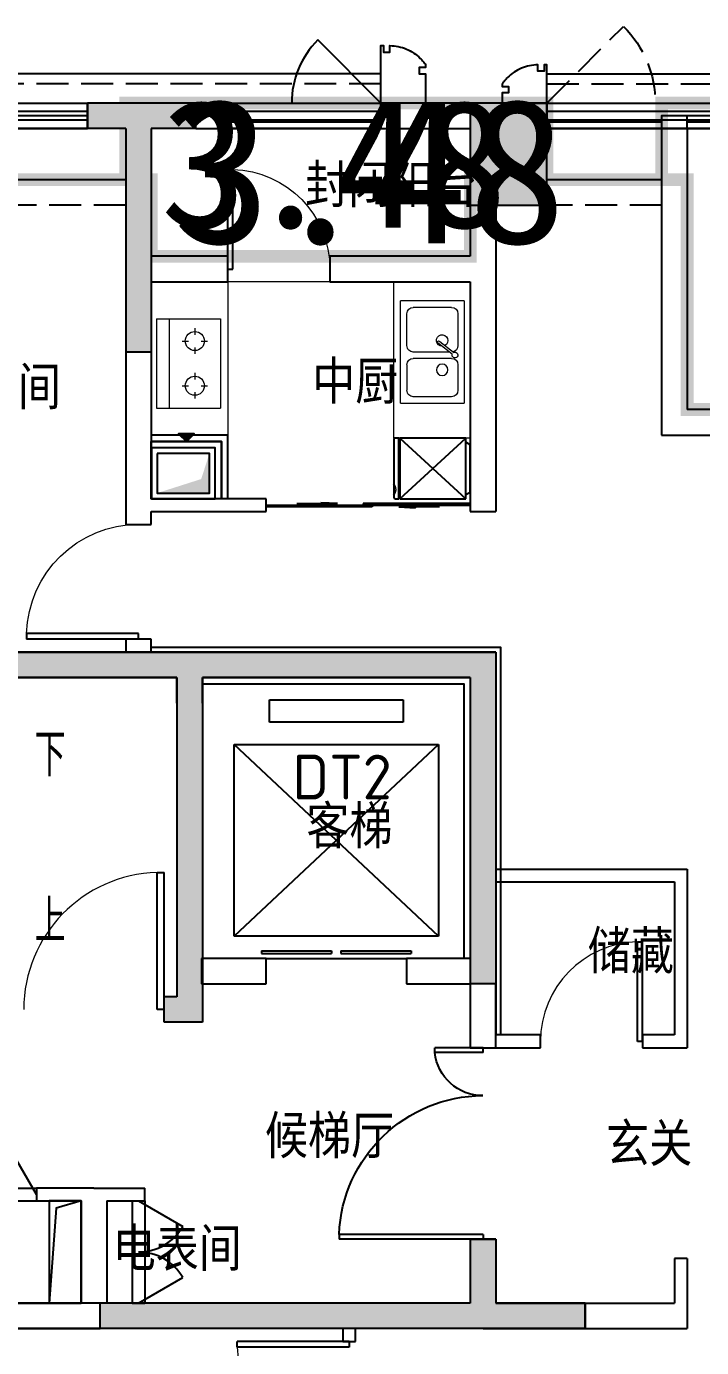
# Model space of a CAD drawing. Extents: x 512858 to 514372, y -232486 to -231710.
# Drawn here: x 513208.39 to 513213.68, y -232045.17 to -232034.82 of the extents above; entities that cross this region are included whole.
import ezdxf

# ---------------------------------------------------------------- set-up
doc = ezdxf.new("R2010")
doc.units = 0
doc.header["$LTSCALE"] = 1000
for name, pattern in [('__DASH', [0.35, 0.25, -0.1]), ('B1+B2户型(2#4F左单元报审版）$0$__DASH', [0.35, 0.25, -0.1]), ('B1+B2户型(2#4F左单元报审版）$0$DASH', [0.35, 0.25, -0.1]), ('DASH', [0.35, 0.25, -0.1])]:
    doc.linetypes.add(name, pattern=pattern)
doc.layers.get('0').update_dxf_attribs({"color": 252})
for name, color, linetype in [('$面积结果', 7, 'Continuous'), ('0-铝板', 253, 'Continuous'), ('1#HXT-4F$0$A-ANNO-50-TXT', 253, 'Continuous'), ('1#HXT-4F$0$A-DOOR', 253, 'Continuous'), ('1#HXT-4F$0$A-FIRE-DOOR', 253, 'Continuous'), ('1#HXT-4F$0$A-HOLE-E', 253, 'Continuous'), ('1#HXT-4F$0$A-PATT-COLU', 253, 'Continuous'), ('1#HXT-4F$0$A-STAIR', 253, 'Continuous'), ('1#HXT-4F$0$A-STR-CONC-B', 253, 'Continuous'), ('1#HXT-4F$0$A-WALL-S', 253, 'Continuous'), ('6#-造型-1F（实施版）金属型材-METAL-S', 253, 'Continuous'), ('A-ANNO-100-TXT', 252, 'Continuous'), ('A-METAL-E', 253, 'Continuous'), ('A-WALL-E', 253, 'Continuous'), ('A-WALL-S', 252, 'Continuous'), ('B1+B2户型(2#4F左单元报审版）$0$$0$AA-排烟道', 253, 'Continuous'), ('B1+B2户型(2#4F左单元报审版）$0$A-DOOR', 253, 'Continuous'), ('B1+B2户型(2#4F左单元报审版）$0$A-FIRE-DOOR', 253, 'Continuous'), ('B1+B2户型(2#4F左单元报审版）$0$A-HOLE-E', 253, 'Continuous'), ('B1+B2户型(2#4F左单元报审版）$0$A-PART-S', 253, 'Continuous'), ('B1+B2户型(2#4F左单元报审版）$0$A-PATT-COLU', 253, 'Continuous'), ('B1+B2户型(2#4F左单元报审版）$0$A-STR-CONC-B', 253, 'Continuous'), ('B1+B2户型(2#4F左单元报审版）$0$A-STR-CONC-C', 253, 'Continuous'), ('B1+B2户型(2#4F左单元报审版）$0$A-STR-CONC-E', 253, 'Continuous'), ('B1+B2户型(2#4F左单元报审版）$0$A-STR-CONC-H', 253, 'Continuous'), ('B1+B2户型(2#4F左单元报审版）$0$A-WALL-S', 253, 'Continuous'), ('B1+B2户型(2#4F左单元报审版）$0$A-WINDOW', 253, 'Continuous'), ('B1+B2户型(2#4F左单元报审版）$0$FURN', 253, 'Continuous'), ('B1+B2户型(2#4F左单元报审版）$0$ICDA方案_活动家具', 253, 'Continuous'), ('B1+B2户型(2#4F左单元报审版）$0$WALL', 253, 'Continuous'), ('PUB_HATCH', 252, 'Continuous')]:
    doc.layers.add(name, color=color, linetype=linetype)
for name, color, linetype, lineweight in [('B1+B2户型(2#4F左单元报审版）$0$AE-FURN-MOVE', 253, 'Continuous', 20), ('面积-计容-住宅-0.5', 1, 'Continuous', 0), ('面积-计容-住宅-1', 1, 'Continuous', 0)]:
    doc.layers.add(name, color=color, linetype=linetype, lineweight=lineweight)
doc.styles.add('1#HXT-4F$0$STANDARD', font='GBENOR', dxfattribs={"bigfont": 'GBCBIG'})
doc.styles.add('dw', font='simhei.ttf')
doc.styles.add('TYDG_02', font='TSSDENG.shx', dxfattribs={"width": 0.8, "bigfont": 'hztxt.shx'})

# ---------------------------------------------------------------- blocks, each defined once
blk = doc.blocks.new('1新261#HXT-4F$0$$DorLib2D$00000001')
for p, q in [((0.45, 0.975), (0.5, 0.975)), ((0.45, 0), (0.45, 0.975)), ((0.5, 0), (0.5, 0.975)), ((0.5, 0), (0.45, 0))]:
    blk.add_line(p, q)
at = {"lineweight": 13}
blk.add_arc((0.475, 0), 0.975, 91.46928, 180, dxfattribs=at)
blk = doc.blocks.new('1新271#HXT-4F$0$$DorLib2D$00000127')
at = {"color": 0}
for points in [[(-0.5333, 0.7949), (-0.5333, 0.6904)], [(-0.0333, 0.7949), (-0.5333, 0.7949)], [(-0.0333, 0.7949), (-0.0333, 0.6904)], [(0.5333, 0.7949), (0.0333, 0.7949)], [(0.0333, 0.7949), (0.0333, 0.6904)], [(0.5333, 0.7949), (0.5333, 0.6904)], [(-0.0333, 0.6904), (-0.5333, 0.6904)], [(0.5333, 0.6904), (0.0333, 0.6904)], [(0.5, 0.5), (-0.5, 0.5)]]:
    blk.add_lwpolyline(points, dxfattribs=at)
blk = doc.blocks.new('1新291#HXT-4F$0$$DorLib2D$00000231')
at = {"color": 0}
for p, q in [((-0.5, 0), (-0.25, 0.433)), ((0.5, 0), (0.25, 0.433))]:
    blk.add_line(p, q, dxfattribs=at)
for centre, start, end in [((-0.5, 0), 0, 60), ((0.5, 0), 120, 180)]:
    blk.add_arc(centre, 0.5, start, end, dxfattribs=at)
blk = doc.blocks.new('1新281#HXT-4F$0$$DorLib2D$00000225')
at = {"color": 0}
for p, q in [((0.475, -0.0014), (0.475, 0.7521)), ((0.475, 0.7521), (0.5, 0.7521)), ((0.5, -0.0014), (0.5, 0.7521)), ((-0.5, 0), (-0.5, 0.252)), ((-0.475, 0.252), (-0.5, 0.252)), ((-0.475, 0), (-0.475, 0.252)), ((-0.475, 0), (-0.5, 0)), ((0.475, -0.0014), (0.5, -0.0014))]:
    blk.add_line(p, q, dxfattribs=at)
for centre, radius, start, end in [((0.5046, -0.0019), 0.7546, 92.24927, 179.72377), ((-0.5008, 0.0026), 0.2508, 359.78987, 84.09744)]:
    blk.add_arc(centre, radius, start, end, dxfattribs=at)
blk = doc.blocks.new('1新251#HXT-4F')
at = {"layer": '1#HXT-4F$0$A-PATT-COLU'}
for points in [[(-142457, -999404), (-142457, -999271), (-144507, -999271), (-144607, -999338), (-144607, -999471), (-142557, -999471)], [(-140257, -999471), (-140057, -999271), (-142457, -999271), (-142457, -999404), (-142357, -999471)], [(-140057, -999271), (-140257, -999471), (-140257, -1001771), (-140057, -1001771)], [(-142457, -999404), (-142557, -999471), (-142557, -1001971), (-142357, -1002171), (-142357, -999471)], [(-140057, -1001771), (-140257, -1001771), (-140257, -1001871), (-140057, -1001871)], [(-142357, -1002171), (-142557, -1001971), (-142657, -1001971), (-142657, -1002171)], [(-140257, -1003871), (-140257, -1004371), (-140157, -1004438), (-140057, -1004371), (-140057, -1003871)], [(-142807, -1004571), (-142807, -1004371), (-143157, -1004371), (-143157, -1004571)], [(-140157, -1004438), (-140257, -1004371), (-142807, -1004371), (-142807, -1004571), (-140157, -1004571)], [(-139357, -1004371), (-140057, -1004371), (-140157, -1004438), (-140157, -1004571), (-139357, -1004571)]]:
    blk.add_hatch(color=256, dxfattribs=at).paths.add_polyline_path(points)
at = {"layer": '1#HXT-4F$0$A-DOOR'}
for p, q in [((-144657, -1003471), (-143657, -1003471)), ((-144657, -1003571), (-143657, -1003571)), ((-142907, -1003571), (-142907, -1004371)), ((-142807, -1003571), (-142807, -1004371))]:
    blk.add_line(p, q, dxfattribs=at)
at = {"layer": '1#HXT-4F$0$A-HOLE-E'}
blk.add_lwpolyline([(-143557, -1004371), (-143307, -1004371), (-143307, -1003571), (-143557, -1003571)], close=True, dxfattribs=at)
blk.add_lwpolyline([(-143307, -1003571), (-143502, -1003628), (-143557, -1004371)], dxfattribs=at)
at = {"layer": '1#HXT-4F$0$A-STAIR'}
for p, q in [((-141832, -999821), (-141832, -999646)), ((-141832, -999646), (-140782, -999646)), ((-140782, -999646), (-140782, -999821)), ((-140782, -999821), (-141832, -999821)), ((-142107, -1001496), (-142107, -999996)), ((-142107, -999996), (-140507, -999996)), ((-140507, -999996), (-142107, -1001496)), ((-140507, -1001496), (-142107, -999996)), ((-140507, -999996), (-140507, -1001496)), ((-140507, -1001496), (-142107, -1001496))]:
    blk.add_line(p, q, dxfattribs=at)
at = {"layer": '1#HXT-4F$0$A-STR-CONC-B'}
for p, q in [((-142457, -999271), (-144507, -999271)), ((-140057, -999271), (-142457, -999271)), ((-140057, -999271), (-140057, -1001771)), ((-142557, -999471), (-144607, -999471)), ((-142557, -999471), (-142557, -1001971)), ((-142357, -999471), (-142357, -1002171)), ((-140257, -999471), (-142357, -999471)), ((-140257, -999471), (-140257, -1001771)), ((-140257, -1001771), (-140257, -1001871)), ((-140057, -1001771), (-140057, -1001871)), ((-140057, -1001871), (-140257, -1001871)), ((-142557, -1001971), (-142657, -1001971)), ((-142657, -1002171), (-142657, -1001971)), ((-142357, -1002171), (-142657, -1002171)), ((-140257, -1003871), (-140257, -1004371)), ((-140057, -1003871), (-140257, -1003871)), ((-140057, -1003871), (-140057, -1004371)), ((-142807, -1004371), (-143157, -1004371)), ((-143157, -1004571), (-143157, -1004371)), ((-140257, -1004371), (-142807, -1004371)), ((-139357, -1004371), (-140057, -1004371)), ((-139357, -1004571), (-139357, -1004371)), ((-142807, -1004571), (-143157, -1004571)), ((-140157, -1004571), (-142807, -1004571)), ((-139357, -1004571), (-140157, -1004571))]:
    blk.add_line(p, q, dxfattribs=at)
at = {"layer": '1#HXT-4F$0$A-WALL-S'}
for p, q in [((-141857, -1001671), (-142363, -1001671)), ((-142363, -1001671), (-142363, -1001871)), ((-141857, -1001871), (-141857, -1001671)), ((-140257, -1001671), (-140757, -1001671)), ((-140757, -1001671), (-140757, -1001871)), ((-142363, -1001871), (-141857, -1001871)), ((-140757, -1001871), (-140257, -1001871)), ((-140257, -1001871), (-140257, -1002371)), ((-140057, -1002371), (-140057, -1001871)), ((-142657, -1002171), (-142657, -1001971)), ((-140257, -1002371), (-140057, -1002371)), ((-143207, -1003471), (-143657, -1003471)), ((-143657, -1003471), (-143657, -1003571)), ((-143207, -1003471), (-142807, -1003471)), ((-142807, -1003571), (-142807, -1003471)), ((-143657, -1003571), (-143307, -1003571)), ((-143307, -1003571), (-143307, -1004371)), ((-143107, -1003571), (-143107, -1004371)), ((-143107, -1003571), (-142907, -1003571)), ((-142907, -1003571), (-142807, -1003571)), ((-140057, -1003871), (-140257, -1003871)), ((-145307, -1004371), (-143307, -1004371)), ((-143107, -1004371), (-143157, -1004371)), ((-142907, -1004371), (-142807, -1004371)), ((-145407, -1004571), (-143207, -1004571)), ((-143207, -1004571), (-143157, -1004571))]:
    blk.add_line(p, q, dxfattribs=at)
at = {"layer": '1#HXT-4F$0$A-DOOR'}
for name, p, xscale, yscale, zscale, rotation in [('1新271#HXT-4F$0$$DorLib2D$00000127', (-141307, -1001771), 1100, -200, 200, 180), ('1新291#HXT-4F$0$$DorLib2D$00000231', (-144157, -1003521), 1000, 1000, 100, 359.9999999997817), ('1新291#HXT-4F$0$$DorLib2D$00000231', (-142857, -1003971), 800, 800, 100, 269.9999999999853)]:
    blk.add_blockref(name, p, dxfattribs=dict(at, xscale=xscale, yscale=yscale, zscale=zscale, rotation=rotation))
at = {"layer": '1#HXT-4F$0$A-FIRE-DOOR', "xscale": 1100, "yscale": 1100, "zscale": 200}
blk.add_blockref('1新261#HXT-4F$0$$DorLib2D$00000001', (-143207, -1002071), dxfattribs=at)
at = {"layer": '1#HXT-4F$0$A-FIRE-DOOR', "xscale": -1500, "yscale": 1500, "zscale": 200, "rotation": 90.00007304754749}
blk.add_blockref('1新281#HXT-4F$0$$DorLib2D$00000225', (-140157, -1003121), dxfattribs=at)
at = {"layer": '1#HXT-4F$0$A-ANNO-50-TXT', "color": 7, "style": '1#HXT-4F$0$STANDARD'}
for s, p in [('下', (-143672, -1000246)), ('上', (-143672, -1001546))]:
    blk.add_text(s, height=338, dxfattribs=at).set_placement(p)
blk = doc.blocks.new('1新175wz')
at = {"layer": 'A-ANNO-100-TXT', "style": 'TYDG_02'}
for s, height, p in [('封闭阳台', 337.6, (-141551, -1319187, 0)), ('安全房间', 337.6, (-144816, -1320771)), ('中厨', 337.6, (-141496, -1320727)), ('DT2', 350, (-141651, -1323825)), ('客梯', 337.6, (-141542, -1324210)), ('储藏', 337.6, (-139336, -1325189, 0)), ('候梯厅', 337.6, (-141867, -1326636)), ('玄关', 337.6, (-139192, -1326698)), ('电表间', 337.6, (-143060, -1327519, 0))]:
    blk.add_text(s, height=height, dxfattribs=at).set_placement(p)
blk = doc.blocks.new('1新179背衬墙4F')
at = {"layer": 'A-METAL-E'}
blk.add_lwpolyline([(22700, 5800), (22900, 5800), (22900, 5900), (22700, 5900)], close=True, dxfattribs=at)
at = {"layer": 'A-METAL-E', "elevation": 0}
for points in [[(20500, 5850), (19300, 5850)], [(20500, 5800), (19300, 5800)], [(22700, 5850), (21800, 5850)], [(30000, 5800), (21800, 5800)], [(30000, 5850), (22900, 5850)]]:
    blk.add_lwpolyline(points, dxfattribs=at)
at = {"layer": 'A-WALL-E'}
blk.add_lwpolyline([(30000, 5900), (22900, 5900)], dxfattribs=at)
at = {"layer": 'A-WALL-S'}
for p, q in [((18200, 5900), (17500, 5900)), ((18200, 5800), (18200, 5900)), ((18200, 5800), (17500, 5800))]:
    blk.add_line(p, q, dxfattribs=at)
blk = doc.blocks.new('1新142B1+B2户型(2#4F左单元报审版）$0$$0$SFEFFSEFSEFESFS')
at = {"layer": 'B1+B2户型(2#4F左单元报审版）$0$$0$AA-排烟道'}
blk.add_hatch(color=254, dxfattribs=at).paths.add_polyline_path([(220387, 75509), (220327, 75570), (220327, 75448)])
at = {"layer": 'B1+B2户型(2#4F左单元报审版）$0$$0$AA-排烟道', "color": 254}
for points in [[(220437, 75235), (220837, 75235), (220837, 75735), (220437, 75735)], [(220483, 75280), (220792, 75280), (220792, 75689), (220483, 75689)]]:
    blk.add_lwpolyline(points, close=True, dxfattribs=at)
blk.add_lwpolyline([(220387, 75509), (220327, 75570), (220327, 75448), (220387, 75509)], dxfattribs=at)
blk.add_solid([(220483, 75689), (220682, 75625), (220792, 75689), (220792, 75280)], dxfattribs=at)
at = {"layer": 'B1+B2户型(2#4F左单元报审版）$0$A-HOLE-E', "ltscale": 0.5}
blk.add_lwpolyline([(220837, 75784), (220837, 75234), (220387, 75234), (220387, 75784)], close=True, dxfattribs=at)
blk = doc.blocks.new('1新144B1+B2户型(2#4F左单元报审版）$0$$DorLib2D$00000114')
at = {"color": 0}
blk.add_line((0.5, 0), (-0.207, 0.707), dxfattribs=at)
blk.add_arc((0.5, 0), 1, 135, 180, dxfattribs=at)
blk = doc.blocks.new('1新151B1+B2户型(2#4F左单元报审版）$0$6986586658665A-Kitchen-4')
at = {"layer": 'B1+B2户型(2#4F左单元报审版）$0$AE-FURN-MOVE'}
for p, q in [((-400, -500), (-400, 0)), ((400, 0), (-400, 0)), ((400, 0), (400, -500)), ((-350, -100), (-350, -400)), ((-100, -50), (-300, -50)), ((-50, -100), (-50, -400)), ((-16, -94), (67, -201)), ((-4, -84), (79, -191)), ((300, -50), (50, -50)), ((350, -100), (350, -400)), ((0, -115), (0, -400)), ((-400, -500), (400, -500)), ((-100, -450), (-300, -450)), ((50, -450), (300, -450))]:
    blk.add_line(p, q, dxfattribs=at)
for centre, major_axis, start_param, end_param in [((-300, -100), (0, 50), 0.000591, 1.571387), ((-100, -100), (0, 50), 4.711798, 6.282594), ((-23, -73), (-0.2, 22.5), 4.156064, 9.712232), ((50, -100), (0, 50), -0.000202, 1.373206), ((300, -100), (0, 50), 4.711798, 6.282594), ((-140, -173), (0, 45), 4.711392, 10.994577), ((90, -173), (0.1, 45), 1.556657, 7.383522), ((77, -201), (0, 10), 1.588727, 6.019143), ((-300, -400), (0, 50), 1.570205, 3.141002), ((-100, -400), (0, 50), 3.142184, 4.71298), ((50, -400), (0, 50), 1.570205, 3.141002), ((300, -400), (0, 50), 3.142184, 4.71298)]:
    blk.add_ellipse(centre, major_axis=major_axis, ratio=1, start_param=start_param, end_param=end_param, dxfattribs=at)
blk = doc.blocks.new('1新150B1+B2户型(2#4F左单元报审版）$0$6986586658665A-Kitchen-1')
at = {"layer": 'B1+B2户型(2#4F左单元报审版）$0$AE-FURN-MOVE'}
for p, q in [((-350, 0), (350, 0)), ((-350, -500), (-350, 0)), ((350, -500), (350, 0)), ((-175, -150), (-175, -100)), ((175, -150), (175, -100)), ((-275, -200), (-225, -200)), ((-125, -200), (-75, -200)), ((75, -200), (125, -200)), ((225, -200), (275, -200)), ((-175, -300), (-175, -250)), ((175, -300), (175, -250)), ((-350, -400), (350, -400)), ((-350, -500), (350, -500))]:
    blk.add_line(p, q, dxfattribs=at)
for centre in [(-175, -200), (175, -200)]:
    blk.add_circle(centre, 75, dxfattribs=at)
blk = doc.blocks.new('1新153B1+B2户型(2#4F左单元报审版）$0$A$C75447C14')
at = {"layer": 'B1+B2户型(2#4F左单元报审版）$0$ICDA方案_活动家具'}
for p, q in [((-238, 559), (-238, 588)), ((237, 559), (-238, 559)), ((-238, 35), (-238, 551)), ((-238, 551), (237, 551)), ((237, 551), (-238, 35)), ((-238, 551), (237, 35)), ((-225, 600), (225, 600)), ((237, 588), (237, 559)), ((237, 588), (237, 559)), ((237, 551), (237, 35)), ((237, 551), (237, 35)), ((237, 35), (-238, 35)), ((-185, 0), (-205, 35)), ((185, 0), (-185, 0)), ((205, 35), (185, 0))]:
    blk.add_line(p, q, dxfattribs=at)
at = {"layer": 'B1+B2户型(2#4F左单元报审版）$0$ICDA方案_活动家具', "extrusion": (4.4081e-39, -1.44111e-29, -1)}
for centre, major_axis, start_param, end_param in [((-225, 588), (8.61, -8.61), 2.356194, 3.926991), ((165, 655), (50.2, -50.2), 0.10668, 1.464116)]:
    blk.add_ellipse(centre, major_axis=major_axis, ratio=1, start_param=start_param, end_param=end_param, dxfattribs=at)
at = {"layer": 'B1+B2户型(2#4F左单元报审版）$0$ICDA方案_活动家具', "extrusion": (4.40811e-39, -1.44111e-29, -1)}
blk.add_ellipse((225, 588), major_axis=(-8.61, -8.61), ratio=1, start_param=2.356194, end_param=3.926991, dxfattribs=at)
blk = doc.blocks.new('1新147B1+B2户型(2#4F左单元报审版）$0$$WINLIB2D$00000001')
at = {"color": 0}
for points in [[(-0.5, 0.5), (-0.5, -0.5)], [(-0.5, 0.5), (0.5, 0.5)], [(0.5, -0.5), (0.5, 0.5)], [(0.5, 0.1667), (-0.5, 0.1667)], [(0.5, -0.1667), (-0.5, -0.1667)], [(-0.5, -0.5), (0.5, -0.5)]]:
    blk.add_lwpolyline(points, dxfattribs=at)
blk = doc.blocks.new('1新143B1+B2户型(2#4F左单元报审版）$0$$DorLib2D$00000001')
for p, q in [((0.45, 0.975), (0.5, 0.975)), ((0.45, 0), (0.45, 0.975)), ((0.5, 0), (0.5, 0.975)), ((0.5, 0), (0.45, 0))]:
    blk.add_line(p, q)
at = {"lineweight": 13}
blk.add_arc((0.475, 0), 0.975, 91.4693, 180, dxfattribs=at)
blk = doc.blocks.new('1新145B1+B2户型(2#4F左单元报审版）$0$$DorLib2D$00000131')
at = {"color": 0, "linetype": 'Continuous'}
for p, q in [((0.15, 0.125), (0.2319, 0.1973)), ((0.2319, 0.1973), (0.2319, 0.125)), ((-0.5, 0.125), (-0.5, 0)), ((0.0192, 0.125), (-0.5, 0.125)), ((0.0192, 0), (0.0192, 0.125)), ((0.35, 0.125), (0.15, 0.125)), ((-0.5, 0), (0.0192, 0)), ((-0.024, 0), (0.5, 0)), ((-0.024, -0.125), (-0.024, 0)), ((0.5, 0), (0.5, -0.125)), ((-0.35, -0.125), (-0.15, -0.125)), ((-0.2319, -0.1973), (-0.2319, -0.125)), ((-0.15, -0.125), (-0.2319, -0.1973)), ((0.5, -0.125), (-0.024, -0.125))]:
    blk.add_line(p, q, dxfattribs=at)
blk = doc.blocks.new('1新146B1+B2户型(2#4F左单元报审版）$0$$DorLib2D$00000225')
at = {"color": 0}
for p, q in [((0.475, -0.0014), (0.475, 0.7521)), ((0.475, 0.7521), (0.5, 0.7521)), ((0.5, -0.0014), (0.5, 0.7521)), ((-0.5, 0), (-0.5, 0.252)), ((-0.475, 0.252), (-0.5, 0.252)), ((-0.475, 0), (-0.475, 0.252)), ((-0.475, 0), (-0.5, 0)), ((0.475, -0.0014), (0.5, -0.0014))]:
    blk.add_line(p, q, dxfattribs=at)
for centre, radius, start, end in [((0.5046, -0.0019), 0.7546, 92.24927, 179.72377), ((-0.5008, 0.0026), 0.2508, 359.78987, 84.09744)]:
    blk.add_arc(centre, radius, start, end, dxfattribs=at)
blk = doc.blocks.new('1新159_FZH')
blk.add_lwpolyline([(-0.5, -0.5), (0.5, -0.5), (0.5, 0.5), (-0.5, 0.5)], close=True)
at = {"layer": 'PUB_HATCH'}
blk.add_solid([(-0.5, -0.5), (0.5, -0.5), (-0.5, 0.5), (0.5, 0.5)], dxfattribs=at)
blk = doc.blocks.new('1新141B1+B2户型(2#4F左单元报审版）')
at = {"layer": 'B1+B2户型(2#4F左单元报审版）$0$A-PATT-COLU'}
for points in [[(-142857, -995104), (-142857, -994971), (-143257, -994971), (-143257, -995171), (-142957, -995171)], [(-142407, -994971), (-142857, -994971), (-142857, -995104), (-142757, -995171), (-142407, -995171)], [(-142857, -995104), (-142957, -995171), (-142957, -996921), (-142757, -996921), (-142757, -995171)], [(-144507, -999271), (-144707, -999471), (-142857, -999471), (-142857, -999271)], [(-142857, -999271), (-142857, -999471), (-142557, -999471), (-142457, -999404), (-142457, -999271)], [(-142457, -999404), (-142357, -999471), (-140257, -999471), (-140057, -999271), (-142457, -999271)], [(-140057, -999271), (-140257, -999471), (-140257, -1001071), (-140057, -1001071)], [(-142557, -999671), (-142357, -999671), (-142357, -999471), (-142457, -999404), (-142557, -999471)], [(-140057, -1001071), (-140257, -1001071), (-140257, -1001871), (-140057, -1001871)], [(-140257, -1003871), (-140257, -1004371), (-140157, -1004438), (-140057, -1004371), (-140057, -1003871)], [(-141257, -1004571), (-141257, -1004371), (-143157, -1004371), (-143157, -1004571)], [(-140157, -1004438), (-140257, -1004371), (-141257, -1004371), (-141257, -1004571), (-140157, -1004571)], [(-140157, -1004438), (-140157, -1004571), (-139357, -1004571), (-139357, -1004371), (-140057, -1004371)]]:
    blk.add_hatch(color=256, dxfattribs=at).paths.add_polyline_path(points)
at = {"layer": 'B1+B2户型(2#4F左单元报审版）$0$A-PART-S'}
for p, q in [((-143257, -994971), (-143257, -995171)), ((-142157, -994971), (-142407, -994971)), ((-142157, -995171), (-142157, -994971)), ((-140257, -994971), (-140957, -994971)), ((-140957, -994971), (-140957, -995171)), ((-142407, -995171), (-142157, -995171)), ((-140957, -995171), (-140257, -995171))]:
    blk.add_line(p, q, dxfattribs=at)
at = {"layer": 'B1+B2户型(2#4F左单元报审版）$0$A-STR-CONC-B'}
for p, q in [((-142857, -994971), (-143257, -994971)), ((-143257, -995171), (-143257, -994971)), ((-142407, -994971), (-142857, -994971)), ((-142407, -995171), (-142407, -994971)), ((-142957, -995171), (-143257, -995171)), ((-142957, -995171), (-142957, -996921)), ((-142757, -995171), (-142757, -996921)), ((-142407, -995171), (-142757, -995171)), ((-142757, -996921), (-142957, -996921)), ((-144507, -999271), (-142857, -999271)), ((-142857, -999271), (-142457, -999271)), ((-142457, -999271), (-140057, -999271)), ((-140057, -999271), (-140057, -1001071)), ((-144707, -999471), (-142857, -999471)), ((-142857, -999471), (-142557, -999471)), ((-142557, -999671), (-142557, -999471)), ((-142357, -999671), (-142357, -999471)), ((-142357, -999471), (-140257, -999471)), ((-140257, -999471), (-140257, -1001071)), ((-140257, -1001071), (-140257, -1001871)), ((-140057, -1001071), (-140057, -1001871)), ((-140057, -1001871), (-140257, -1001871)), ((-140257, -1003871), (-140257, -1004371)), ((-140057, -1003871), (-140257, -1003871)), ((-140057, -1003871), (-140057, -1004371)), ((-141257, -1004371), (-143157, -1004371)), ((-143157, -1004571), (-143157, -1004371)), ((-140257, -1004371), (-141257, -1004371)), ((-140057, -1004371), (-139357, -1004371)), ((-139357, -1004371), (-139357, -1004571)), ((-141257, -1004571), (-143157, -1004571)), ((-140157, -1004571), (-141257, -1004571)), ((-140157, -1004571), (-139357, -1004571))]:
    blk.add_line(p, q, dxfattribs=at)
at = {"layer": 'B1+B2户型(2#4F左单元报审版）$0$A-STR-CONC-E'}
for points in [[(-142957, -995571), (-146157, -995571)], [(-138757, -995571), (-139657, -995571)]]:
    blk.add_lwpolyline(points, dxfattribs=at)
at = {"layer": 'B1+B2户型(2#4F左单元报审版）$0$A-STR-CONC-H', "linetype": 'B1+B2户型(2#4F左单元报审版）$0$DASH'}
for points in [[(-142957, -995771), (-146157, -995771)], [(-138757, -995771), (-139657, -995771)]]:
    blk.add_lwpolyline(points, dxfattribs=at)
at = {"layer": 'B1+B2户型(2#4F左单元报审版）$0$A-WALL-S'}
for p, q in [((-140157, -995071), (-140157, -995071)), ((-138757, -995171), (-138757, -997571)), ((-138557, -995171), (-138757, -995171)), ((-138557, -995171), (-138557, -997371)), ((-140157, -995371), (-140157, -995371)), ((-140157, -995671), (-140157, -995671)), ((-140257, -995771), (-140257, -996171)), ((-140057, -995771), (-140057, -996271)), ((-142157, -996171), (-142757, -996171)), ((-142757, -996171), (-142757, -996371)), ((-142157, -996371), (-142157, -996171)), ((-140257, -996171), (-141357, -996171)), ((-141357, -996171), (-141357, -996371)), ((-140057, -996271), (-140057, -998171)), ((-142757, -996371), (-142157, -996371)), ((-141357, -996371), (-140257, -996371)), ((-140257, -996371), (-140257, -998071)), ((-142957, -996921), (-142957, -998071)), ((-142757, -996921), (-142757, -998071)), ((-136757, -997371), (-138557, -997371)), ((-138757, -997571), (-136757, -997571)), ((-141857, -998071), (-142757, -998071)), ((-141857, -998171), (-141857, -998071)), ((-140257, -998071), (-140257, -998171)), ((-142757, -998171), (-141857, -998171)), ((-140257, -998171), (-140057, -998171)), ((-140057, -1000971), (-138657, -1000971)), ((-138657, -1000971), (-138557, -1000971)), ((-138557, -1000971), (-138557, -1001071)), ((-140057, -1001071), (-138657, -1001071)), ((-138657, -1001071), (-138657, -1002271)), ((-138557, -1001071), (-138557, -1002371)), ((-138557, -1001071), (-138557, -1001071)), ((-140257, -1001871), (-140257, -1002371)), ((-140057, -1001871), (-140057, -1002271)), ((-139707, -1002271), (-140057, -1002271)), ((-139707, -1002371), (-139707, -1002271)), ((-138657, -1002271), (-138907, -1002271)), ((-138907, -1002271), (-138907, -1002371)), ((-140257, -1002371), (-140057, -1002371)), ((-140057, -1002371), (-139707, -1002371)), ((-138907, -1002371), (-138557, -1002371)), ((-140257, -1003871), (-140057, -1003871)), ((-138657, -1004021), (-138657, -1004371)), ((-138557, -1004021), (-138657, -1004021)), ((-138557, -1004021), (-138557, -1004571)), ((-143157, -1004371), (-146257, -1004371)), ((-139357, -1004371), (-138657, -1004371)), ((-143157, -1004571), (-146257, -1004571)), ((-141257, -1004571), (-141257, -1004671)), ((-141157, -1004671), (-141157, -1004571)), ((-139357, -1004571), (-138557, -1004571)), ((-141257, -1004671), (-141157, -1004671))]:
    blk.add_line(p, q, dxfattribs=at)
at = {"layer": 'B1+B2户型(2#4F左单元报审版）$0$A-WALL-S', "linetype": 'B1+B2户型(2#4F左单元报审版）$0$DASH'}
for p, q in [((-142957, -998071), (-142957, -998271)), ((-142757, -998271), (-142757, -998171)), ((-142957, -998271), (-142757, -998271)), ((-142757, -999171), (-142957, -999171)), ((-142957, -999171), (-142957, -999271)), ((-142757, -999271), (-142757, -999171))]:
    blk.add_line(p, q, dxfattribs=at)
at = {"layer": 'B1+B2户型(2#4F左单元报审版）$0$A-WINDOW', "linetype": 'B1+B2户型(2#4F左单元报审版）$0$__DASH', "extrusion": (0, 0, -1)}
blk.add_lwpolyline([(139657, -994971), (139056, -994370, 0.198912), (138807, -994971)], format="xyb", dxfattribs=at)
at = {"layer": 'B1+B2户型(2#4F左单元报审版）$0$AE-FURN-MOVE'}
blk.add_lwpolyline([(-140257, -996371), (-142157, -996371), (-142157, -998071), (-142157, -998071), (-142157, -998071)], dxfattribs=at)
at = {"layer": 'B1+B2户型(2#4F左单元报审版）$0$AE-FURN-MOVE', "elevation": 0}
blk.add_lwpolyline([(-140257, -997596), (-140857, -997596), (-140857, -996371)], dxfattribs=at)
at = {"layer": 'B1+B2户型(2#4F左单元报审版）$0$AE-FURN-MOVE'}
blk.add_lwpolyline([(-142207, -998071), (-142757, -998071), (-142757, -997621), (-142207, -997621)], close=True, dxfattribs=at)
at = {"layer": 'B1+B2户型(2#4F左单元报审版）$0$WALL'}
for points in [[(-142157, -998071), (-142157, -997571), (-142757, -997571)], [(-142207, -998071), (-142207, -997621), (-142757, -997621)]]:
    blk.add_lwpolyline(points, dxfattribs=at)
at = {"extrusion": (-2.93874e-39, -2.8026e-45, -1), "xscale": -1, "zscale": -1, "rotation": 90}
blk.add_blockref('1新142B1+B2户型(2#4F左单元报审版）$0$$0$SFEFFSEFSEFESFS', (217991, -777234), dxfattribs=at)
at = {"xscale": -1, "rotation": 90}
blk.add_blockref('1新153B1+B2户型(2#4F左单元报审版）$0$A$C75447C14', (-140257, -997833, 0), dxfattribs=at)
at = {"layer": 'B1+B2户型(2#4F左单元报审版）$0$A-DOOR', "linetype": 'B1+B2户型(2#4F左单元报审版）$0$__DASH', "xscale": -800, "yscale": 800, "zscale": 200, "rotation": 5.13085e-11}
blk.add_blockref('1新143B1+B2户型(2#4F左单元报审版）$0$$DorLib2D$00000001', (-141757, -996271), dxfattribs=at)
at = {"layer": 'B1+B2户型(2#4F左单元报审版）$0$A-DOOR'}
for name, p, xscale, yscale, zscale, rotation in [('1新145B1+B2户型(2#4F左单元报审版）$0$$DorLib2D$00000131', (-141057, -998121), -1600, 100, 100, 180), ('1新143B1+B2户型(2#4F左单元报审版）$0$$DorLib2D$00000001', (-142857, -998721), 900, -900, 200, 270), ('1新143B1+B2户型(2#4F左单元报审版）$0$$DorLib2D$00000001', (-141207, -1005121), -900, -900, 100, 269.9999999997128)]:
    blk.add_blockref(name, p, dxfattribs=dict(at, xscale=xscale, yscale=yscale, zscale=zscale, rotation=rotation))
at = {"layer": 'B1+B2户型(2#4F左单元报审版）$0$A-DOOR', "xscale": 800, "yscale": 800, "zscale": 100}
blk.add_blockref('1新143B1+B2户型(2#4F左单元报审版）$0$$DorLib2D$00000001', (-139307, -1002321), dxfattribs=at)
at = {"layer": 'B1+B2户型(2#4F左单元报审版）$0$A-FIRE-DOOR', "xscale": 1500, "yscale": -1500, "zscale": 200, "rotation": 270.0000000002746}
blk.add_blockref('1新146B1+B2户型(2#4F左单元报审版）$0$$DorLib2D$00000225', (-140157, -1003121), dxfattribs=at)
at = {"layer": 'B1+B2户型(2#4F左单元报审版）$0$A-STR-CONC-C', "xscale": 600, "yscale": 800.0000000116415, "zscale": 800.0000000116415}
blk.add_blockref('1新159_FZH', (-139957, -995371), dxfattribs=at)
at = {"layer": 'B1+B2户型(2#4F左单元报审版）$0$A-WINDOW', "linetype": 'B1+B2户型(2#4F左单元报审版）$0$__DASH', "xscale": 700, "yscale": 700, "zscale": -700}
blk.add_blockref('1新144B1+B2户型(2#4F左单元报审版）$0$$DorLib2D$00000114', (-141307, -994971), dxfattribs=at)
at = {"layer": 'B1+B2户型(2#4F左单元报审版）$0$A-WINDOW', "yscale": -200, "zscale": 200, "rotation": 180}
for p, xscale in [((-144457, -995071), -2400), ((-141557, -995071), -1200), ((-135557, -995071), -8200)]:
    blk.add_blockref('1新147B1+B2户型(2#4F左单元报审版）$0$$WINLIB2D$00000001', p, dxfattribs=dict(at, xscale=xscale))
at = {"layer": 'B1+B2户型(2#4F左单元报审版）$0$FURN', "xscale": -1, "rotation": 270}
blk.add_blockref('1新151B1+B2户型(2#4F左单元报审版）$0$6986586658665A-Kitchen-4', (-140304, -996921), dxfattribs=at)
at = {"layer": 'B1+B2户型(2#4F左单元报审版）$0$FURN', "extrusion": (-2.93874e-39, -1.44111e-29, -1), "xscale": -1, "zscale": -1, "rotation": 90}
blk.add_blockref('1新150B1+B2户型(2#4F左单元报审版）$0$6986586658665A-Kitchen-1', (142216, -997010, 0), dxfattribs=at)
blk = doc.blocks.new('1新167frwegthwsffsf')
at = {"layer": '6#-造型-1F（实施版）金属型材-METAL-S'}
blk.add_line((1777290, -392199), (1754637, -392199), dxfattribs=at)
at = {"layer": '6#-造型-1F（实施版）金属型材-METAL-S', "color": 61, "linetype": '__DASH'}
blk.add_line((1777290, -392279), (1754637, -392279), dxfattribs=at)
at = {"layer": '6#-造型-1F（实施版）金属型材-METAL-S', "color": 61}
blk.add_lwpolyline([(1777640, -392129), (1777640, -392149), (1777590, -392149), (1777590, -392199), (1777640, -392199), (1777640, -392429), (1777290, -392429), (1777290, -391979), (1777310, -391979), (1777310, -392029), (1777360, -392029), (1777360, -391979, -0.097374), (1777489, -392006, -0.097374), (1777598, -392079, -0.024265), (1777620, -392103, -0.024265), (1777640, -392129), (1777640, -392149)], format="xyb", dxfattribs=at)
blk.add_lwpolyline([(1778240, -392429), (1778590, -392429), (1778590, -392129), (1778570, -392129), (1778570, -392179), (1778520, -392179), (1778520, -392129, 0.097374), (1778391, -392156, 0.097374), (1778282, -392229, 0.024265), (1778260, -392253, 0.024265), (1778240, -392279), (1778240, -392299), (1778290, -392299), (1778290, -392349), (1778240, -392349)], format="xyb", close=True, dxfattribs=at)
at = {"layer": '6#-造型-1F（实施版）金属型材-METAL-S'}
blk.add_lwpolyline([(1778590, -392199), (1787490, -392199), (1787490, -392351), (1787490, -392351)], dxfattribs=at)
at = {"layer": '6#-造型-1F（实施版）金属型材-METAL-S', "color": 61, "linetype": '__DASH'}
blk.add_lwpolyline([(1778590, -392279), (1787490, -392279)], dxfattribs=at)
blk = doc.blocks.new('1新82A$C564B3448')
at = {"layer": '0-铝板', "color": 2}
blk.add_blockref('1新167frwegthwsffsf', (-1818640, 406829, 0), dxfattribs=at)

msp = doc.modelspace()

# ---------------------------------------------------------------- linework, layer by layer
at = {"layer": 'A-METAL-E'}
for points in [[(513209.371, -232039.68), (513212.108, -232039.68), (513212.108, -232042.717)], [(513209.771, -232039.967), (513211.821, -232039.967), (513211.821, -232042.117)]]:
    msp.add_lwpolyline(points, dxfattribs=at)
at = {"layer": '面积-计容-住宅-0.5', "linetype": 'DASH', "ltscale": 0.003, "const_width": 0.1}
for points in [[(513209.171, -232035.417), (513212.471, -232035.417), (513212.471, -232036.017), (513211.871, -232036.017), (513211.871, -232036.617), (513209.371, -232036.617), (513209.371, -232036.017), (513209.171, -232036.017)], [(513221.371, -232037.817), (513213.571, -232037.817), (513213.571, -232036.017), (513213.371, -232036.017), (513213.371, -232035.417), (513221.371, -232035.417)]]:
    msp.add_lwpolyline(points, close=True, dxfattribs=at)
at = {"layer": '面积-计容-住宅-1', "const_width": 0.1}
msp.add_lwpolyline([(513198.171, -232036.017), (513199.871, -232036.017), (513199.871, -232036.617), (513202.371, -232036.617), (513202.371, -232036.017), (513209.371, -232036.017), (513209.371, -232036.617), (513211.871, -232036.617), (513211.871, -232036.017), (513213.571, -232036.017), (513213.571, -232037.817), (513221.371, -232037.817)], dxfattribs=at)

# ---------------------------------------------------------------- block references
at = {"xscale": 0.001, "yscale": 0.001, "zscale": 0.001}
for name, p in [('1新141B1+B2户型(2#4F左单元报审版）', (513352.128, -231040.446)), ('1新82A$C564B3448', (513252.521, -232049.817)), ('1新179背衬墙4F', (513190.671, -232041.417)), ('1新175wz', (513352.128, -230717.046))]:
    msp.add_blockref(name, p, dxfattribs=at)
at = {"layer": 'A-METAL-E', "xscale": 0.001, "yscale": 0.001, "zscale": 0.001}
msp.add_blockref('1新251#HXT-4F', (513352.128, -231040.446), dxfattribs=at)

# ---------------------------------------------------------------- texts
at = {"layer": '$面积结果', "color": 1, "style": 'dw'}
msp.add_text('3.48', height=1.1331, dxfattribs=at).set_placement((513209.54, -232036.515))
at = {"layer": '面积-计容-住宅-0.5', "linetype": 'DASH', "ltscale": 3, "style": 'dw'}
msp.add_text('3.48', height=1, dxfattribs=at).set_placement((513209.442, -232036.392))

doc.saveas('drawing.dxf')
